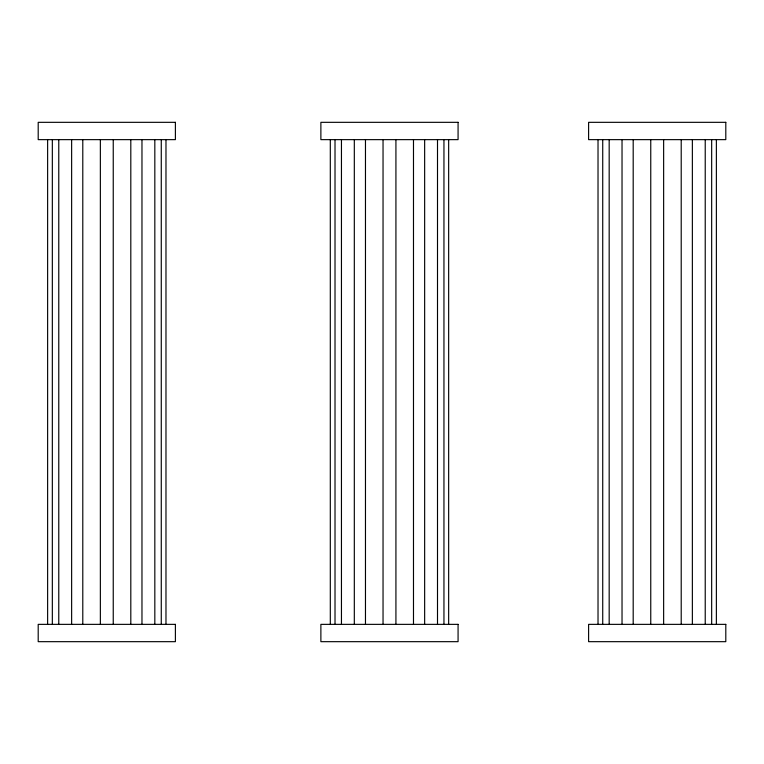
<?xml version="1.0" encoding="UTF-8"?>
<svg xmlns="http://www.w3.org/2000/svg" width="764" height="764" viewBox="0 0 764 764"><rect width="100%" height="100%" fill="white"/><g stroke="black" fill="none" stroke-linecap="round" stroke-linejoin="round"><path stroke-width="1.15" d="M716.374 139.64L716.374 624.36M711.666 139.64L711.666 624.36M705.229 139.64L705.229 624.36M692.365 139.64L692.365 624.36M681.211 139.64L681.211 624.36M663.639 139.64L663.639 624.36M650.756 139.64L650.756 624.36M633.194 139.64L633.194 624.36M622.03 139.64L622.03 624.36M609.175 139.64L609.175 624.36M602.729 139.64L602.729 624.36M598.021 139.64L598.021 624.36M448.659 139.64L448.659 624.36M443.951 139.64L443.951 624.36M437.505 139.64L437.505 624.36M424.65 139.64L424.65 624.36M413.486 139.64L413.486 624.36M395.924 139.64L395.924 624.36M383.041 139.64L383.041 624.36M365.469 139.64L365.469 624.36M354.315 139.64L354.315 624.36M341.451 139.64L341.451 624.36M335.014 139.64L335.014 624.36M330.306 139.64L330.306 624.36M165.979 139.64L165.979 624.36M161.271 139.64L161.271 624.36M154.825 139.64L154.825 624.36M141.97 139.64L141.97 624.36M130.806 139.64L130.806 624.36M113.244 139.64L113.244 624.36M100.361 139.64L100.361 624.36M82.789 139.64L82.789 624.36M71.635 139.64L71.635 624.36M58.771 139.64L58.771 624.36M52.334 139.64L52.334 624.36M47.626 139.64L47.626 624.36M175.395 122.326L38.2 122.326L38.2 139.64L175.395 139.64L175.395 122.326M458.075 122.326L320.88 122.326L320.88 139.64L458.075 139.64L458.075 122.326M725.8 122.326L588.605 122.326L588.605 139.64L725.8 139.64L725.8 122.326M175.395 624.36L38.2 624.36L38.2 641.674L175.395 641.674L175.395 624.36M458.075 624.36L320.88 624.36L320.88 641.674L458.075 641.674L458.075 624.36M725.8 624.36L588.605 624.36L588.605 641.674L725.8 641.674L725.8 624.36"/></g></svg>
